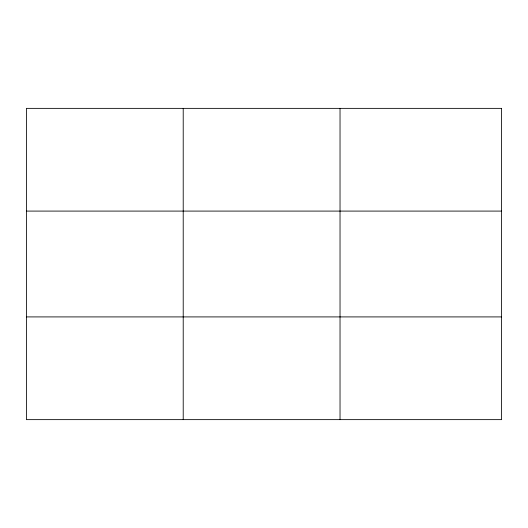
<?xml version="1.0" encoding="UTF-8"?>
<svg xmlns="http://www.w3.org/2000/svg" width="528" height="528" viewBox="0 0 528 528"><rect width="100%" height="100%" fill="white"/><g stroke="black" fill="none" stroke-linecap="round" stroke-linejoin="round"><path stroke-width="0.79" d="M183.216 419.635L183.216 108.365M340.032 419.635L340.032 108.365M26.4 211.088L501.6 211.088M26.4 316.912L501.6 316.912M501.6 108.365L501.6 419.635L26.4 419.635L26.4 108.365L501.6 108.365"/></g></svg>
